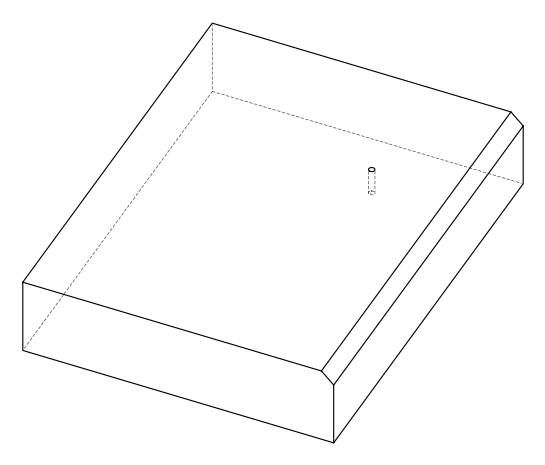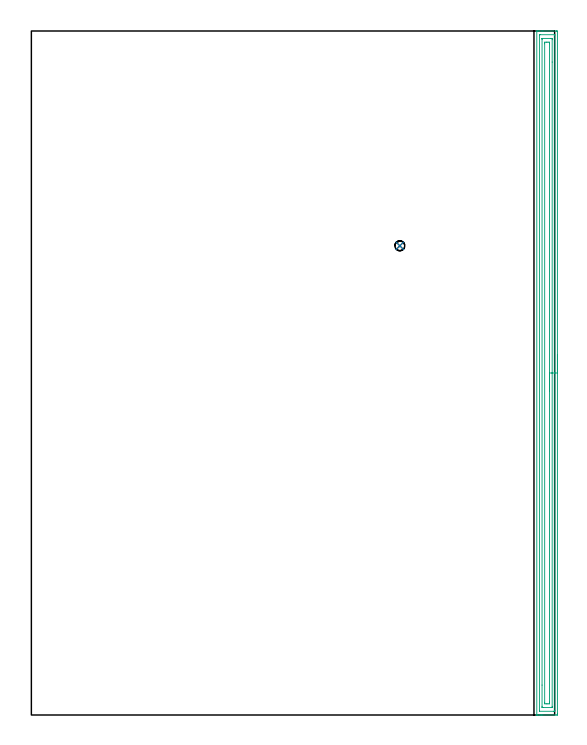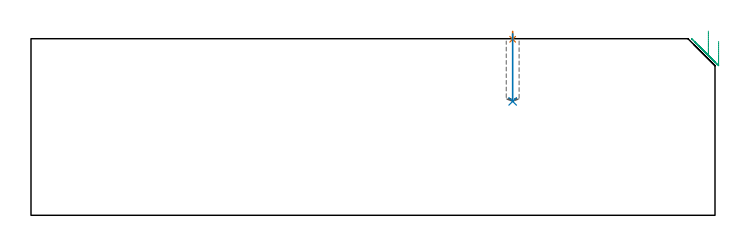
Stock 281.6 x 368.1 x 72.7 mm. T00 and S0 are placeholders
(PLAN: 3 operations, 2 tool changes, 12.2 min)
(1 SPOT_DRILL | STEP1POCKET | NXT0321_9005460120000 | 0.03 min | 0 mm3)
(2 DRILL_BLIND_HOLE_INTO_CENTER | STEP1POCKET | NXT0301_024 | 0.11 min | 546 mm3)
(3 AREA_MILL | FG_CHAMFER_SURFACE | UGT0205_001 | 12.05 min | 22675 mm3)
(TOOL NXT0321_9005460120000 | NC Spot Drill, 142deg, 12mm, Carbide, Uncoated | D12 PA142 FL30 Z2)
(TOOL NXT0301_024 | Carbide Drill 5.3mm [860.1-0530-027A1-MM 2214] | D5.3 PA140 FL44 Z2)
(TOOL UGT0205_001 | Chamfer Mill 20 x 3 x 45 deg. | D20 FL50 Z2)
(OP 1 SPOT_DRILL)
G17 G21 G94 G90
T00 M6
G54
G17 G0 G90 X198.3 Y252.5 S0 M3
G43 Z82.7 H0
G94 G81 G98 Z72.472 F250. R75.7
G80
M5
M2
(OP 2 DRILL_BLIND_HOLE_INTO_CENTER)
G17 G21 G94 G90
T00 M6
G54
G17 G0 G90 X198.3 Y252.5 S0 M3
G43 Z82.7 H1
G94 G81 G98 Z46.9 F250. R74.7
G80
M5
M2
(OP 3 AREA_MILL)
G17 G21 G94 G90
T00 M6
G54
G17 G0 G90 X283.1 Y194.05 S1061 M3
G43 Z82.7 H0
Z71.6
G94 G1 Y194.012 Z70.728 F250.
Y193.898 Z69.864
Y193.709 Z69.012
Y193.447 Z68.18
Y193.113 Z67.374
Y192.71 Z66.6
Y192.242 Z65.864
Y191.71 Z65.172
Y191.121 Z64.529
Y190.478 Z63.94
Y189.786 Z63.408
Y189.05 Z62.94
Y188.276 Z62.537
Y187.47 Z62.203
Y186.638 Z61.941
Y185.787 Z61.752
Y184.922 Z61.638
Y184.05 Z61.6
Y0.871
X283.098 Y0.608 Z61.602
X283.092 Y0.007 Z61.606
X283.075 Y0.003 Z61.622
X282.469 Y0.001 Z62.229
X281.859 Y0. Z62.838
X275.314 Z69.38
X274.745 Z69.952
X274.42 Z70.276
X273.85 Z70.846
X273.526 Z71.17
X272.458 Z72.241
X272.066 Y0.001 Z72.625
X272.043 Y0.003 Z72.648
X272.002 Y0.01 Z72.688
X272. Y0.162 Z72.7
Y367.938
X272.003 Y368.09 Z72.688
X272.064 Y368.094 Z72.627
X272.458 Y368.1 Z72.241
X272.876 Z71.823
X273.526 Z71.17
X274.745 Z69.952
X275.314 Z69.38
X282.469 Z62.229
X282.755 Y368.098 Z61.942
X283.092 Y368.09 Z61.606
X283.099 Y367.755 Z61.599
X283.1 Y184.05 Z61.6
X281.686 Z63.014
X281.685 Y2.394 Z63.015
X281.684 Y2.284 Z63.016
X281.679 Y2.172 Z63.021
X281.667 Y2.01 Z63.033
X281.574 Y2.007 Z63.126
X281.074 Y2.001 Z63.626
X273.526 Z71.174
X273.469 Y2.002 Z71.231
X273.435 Y2.006 Z71.265
X273.422 Y2.009 Z71.278
X273.42 Y2.061 Z71.28
X273.415 Y2.282 Z71.285
X273.414 Y2.394 Z71.286
Y2.505
X273.415 Y365.706 Z71.285
X273.416 Y365.816 Z71.284
X273.421 Y365.928 Z71.279
X273.433 Y366.09 Z71.267
X273.526 Y366.093 Z71.174
X274.026 Y366.099 Z70.674
X281.574 Z63.126
X281.631 Y366.098 Z63.069
X281.665 Y366.094 Z63.035
X281.678 Y366.091 Z63.022
X281.68 Y366.039 Z63.02
X281.685 Y365.818 Z63.015
X281.686 Y365.706 Z63.014
Y184.05
X280.272 Z64.428
X280.271 Y4.587 Z64.429
X280.267 Y4.179 Z64.433
X280.265 Y4.059 Z64.435
X280.258 Y4.01 Z64.442
X280.144 Y4.005 Z64.556
X279.964 Y4.001 Z64.736
X275.493 Y4. Z69.207
X275.314 Y4.003 Z69.386
X275.135 Y4.01 Z69.565
X274.835 Y4.027 Z69.865
X274.833 Y4.179 Z69.867
X274.829 Y4.663 Z69.871
X274.828 Y16.101 Z69.872
X274.829 Y363.513 Z69.871
X274.833 Y363.921 Z69.867
X274.835 Y364.041 Z69.865
X274.842 Y364.09 Z69.858
X274.956 Y364.095 Z69.744
X275.136 Y364.099 Z69.564
X279.607 Y364.1 Z65.093
X279.786 Y364.097 Z64.914
X279.965 Y364.09 Z64.735
X280.265 Y364.073 Z64.435
X280.267 Y363.921 Z64.433
X280.271 Y363.437 Z64.429
X280.272 Y351.388 Z64.428
Y184.05
X278.857 Z65.843
Y6.857
X278.849 Y6.007 Z65.851
X277.997 Y6. Z66.703
X277.067 Z67.633
X276.251 Y6.01 Z68.449
X276.243 Y6.823 Z68.457
Y361.243
X276.251 Y362.093 Z68.449
X277.103 Y362.1 Z67.597
X278.033 Z66.667
X278.849 Y362.09 Z65.851
X278.857 Y361.277 Z65.843
Y184.05
Y183.178 Z65.881
Y182.314 Z65.995
Y181.462 Z66.183
Y180.63 Z66.446
Y179.824 Z66.78
Y179.05 Z67.182
Y178.314 Z67.651
Y177.622 Z68.182
Y176.979 Z68.772
Y176.39 Z69.415
Y175.858 Z70.107
Y175.39 Z70.843
Y174.987 Z71.616
Y174.653 Z72.422
Y174.391 Z73.254
Y174.202 Z74.106
Y174.088 Z74.971
Y174.05 Z75.843
G0 Z82.7
M5
M2
